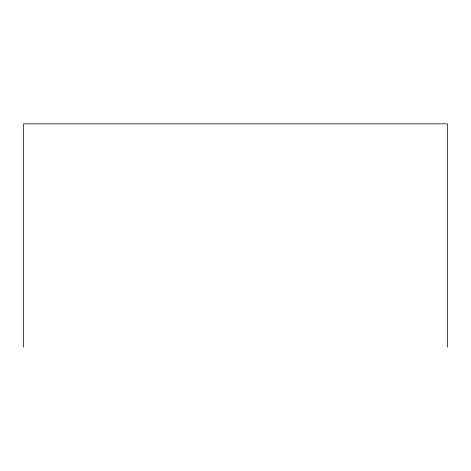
<?xml version="1.0" encoding="UTF-8"?>
<svg xmlns="http://www.w3.org/2000/svg" width="471" height="471" viewBox="0 0 471 471"><rect width="100%" height="100%" fill="white"/><g stroke="black" fill="none" stroke-linecap="round" stroke-linejoin="round"><path stroke-width="0.71" d="M447.45 347.162L447.45 123.838L23.55 123.838L23.55 347.162"/></g></svg>
